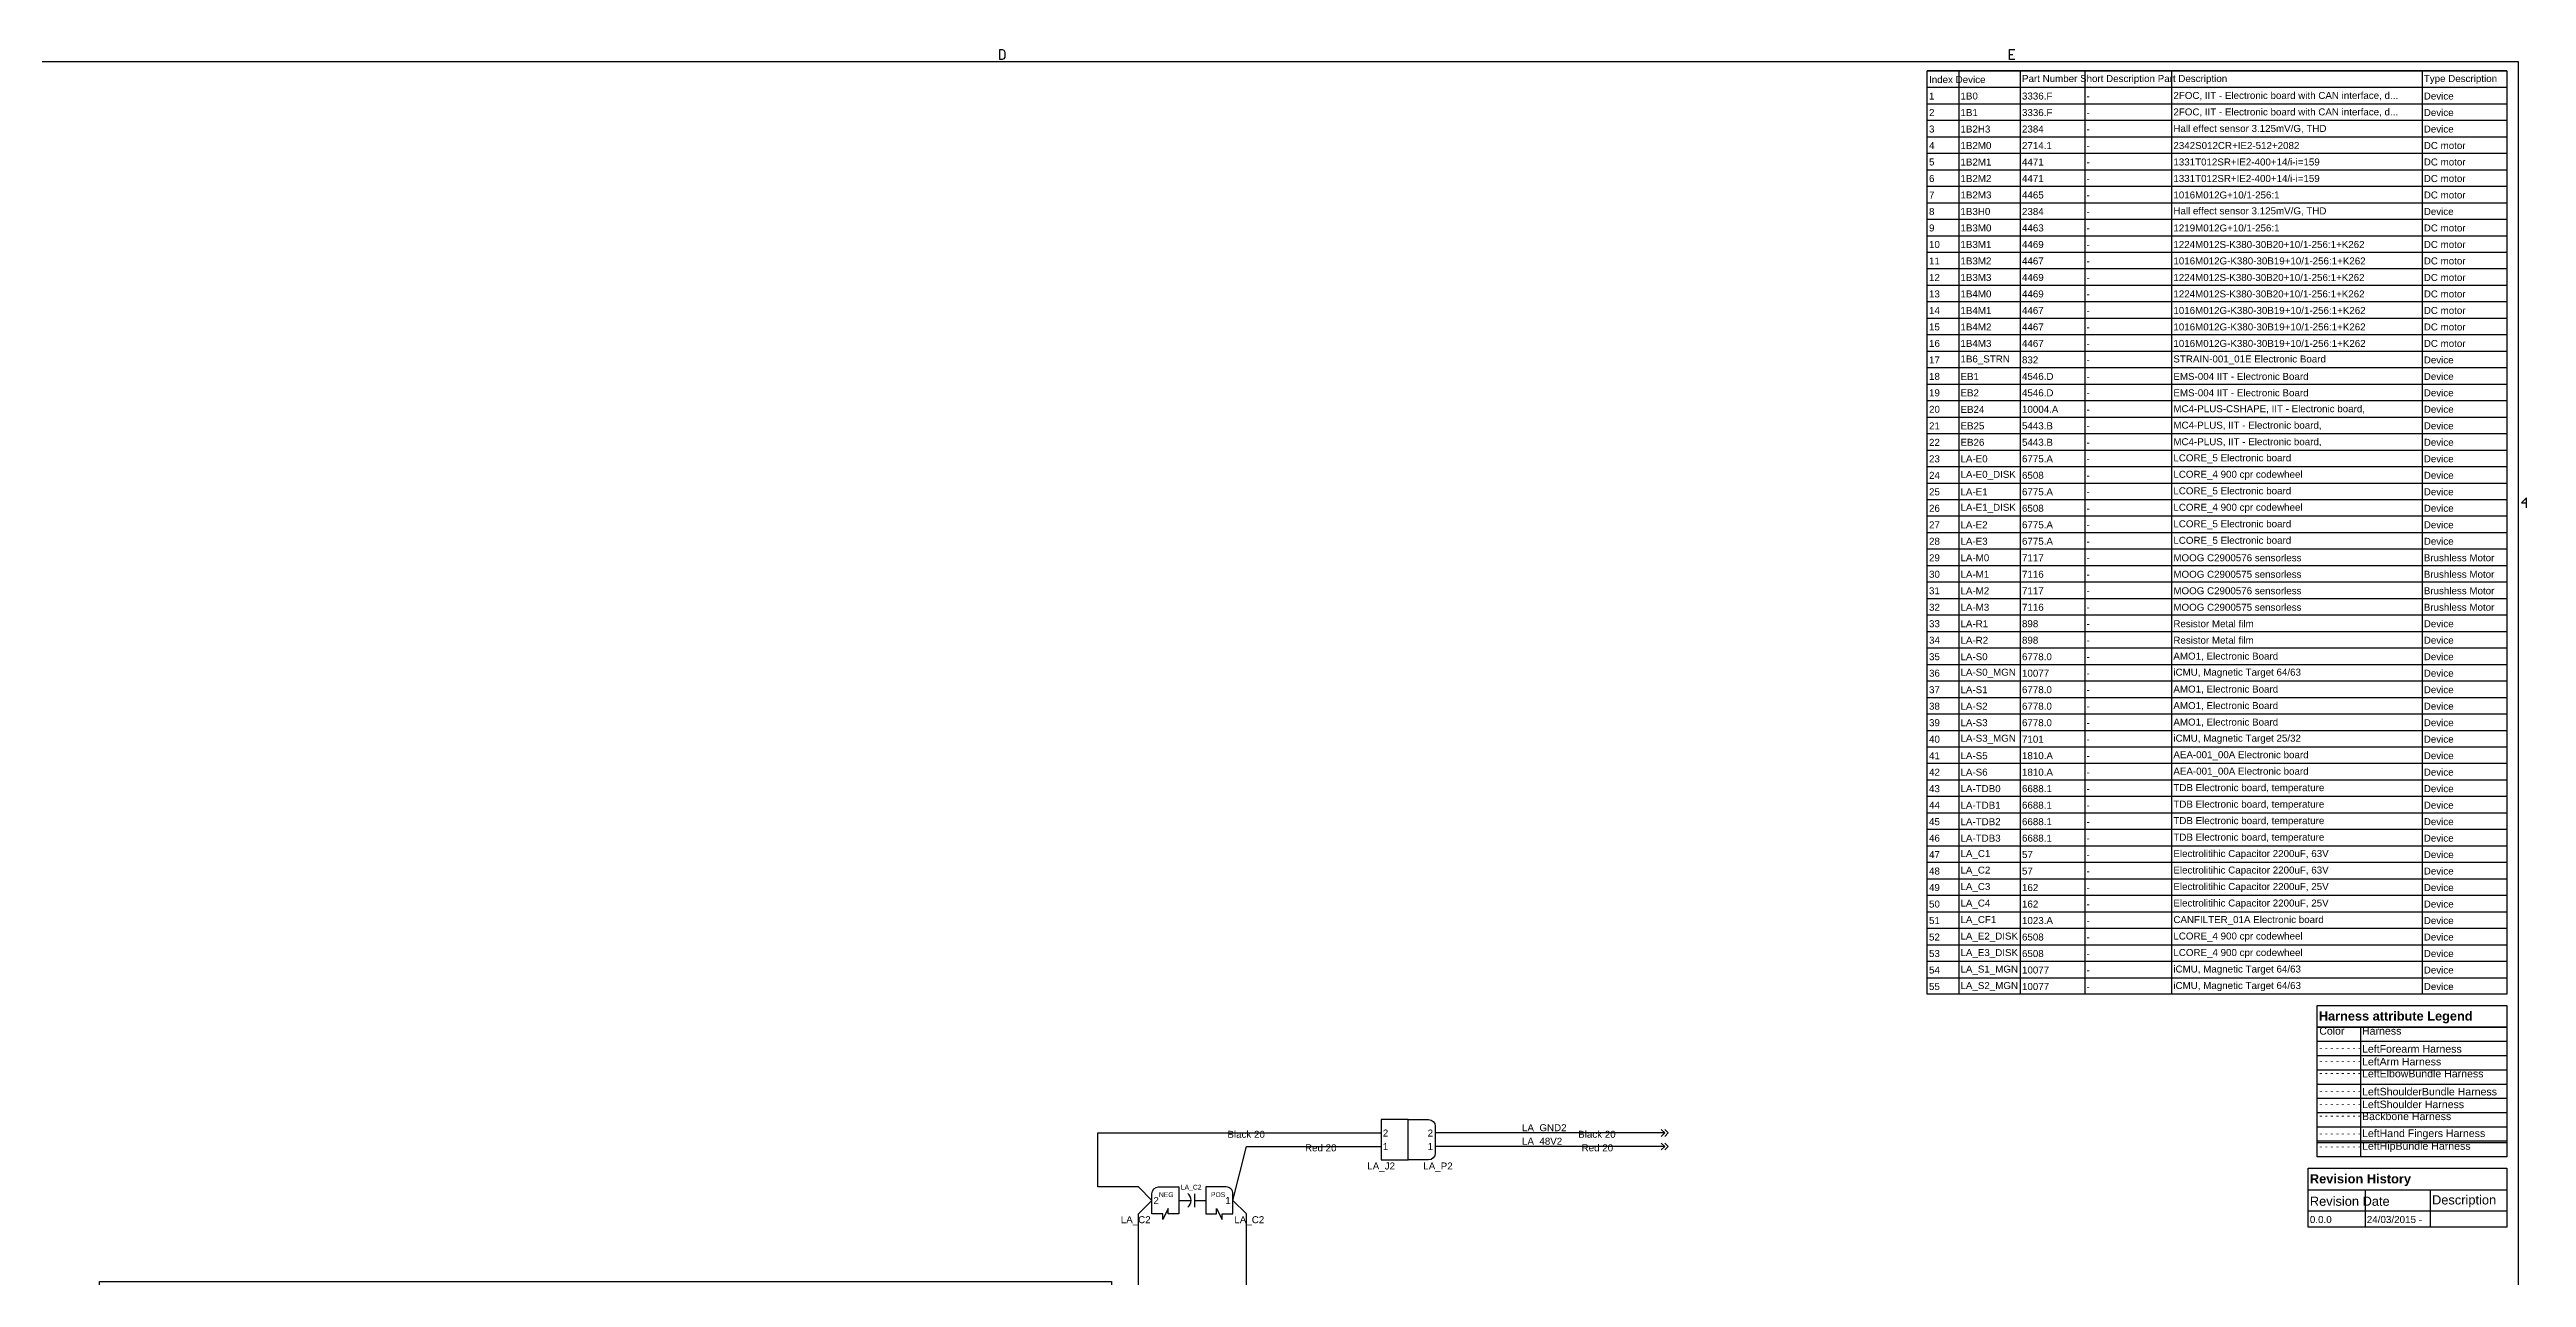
# Model space of a CAD drawing. Header units: millimetres. Extents: x 0.1 to 11.6, y 0 to 8.2.
# Drawn here: x 5.98 to 11.61, y 5.44 to 8.23 of the extents above; entities that cross this region are included whole.
import ezdxf

# ---------------------------------------------------------------- set-up
doc = ezdxf.new("R2010")
doc.units = ezdxf.units.MM
doc.layers.add('PDF_Geometry', color=7, linetype='Continuous')
doc.layers.add('PDF_Text', color=7, linetype='Continuous')
doc.styles.add('PDF Helvetica Bold', font='arialbd.ttf')
doc.styles.add('PDF LucidaSans', font='arial.ttf')

msp = doc.modelspace()

# ---------------------------------------------------------------- linework, layer by layer
at = {"layer": 'PDF_Geometry', "color": 8, "lineweight": -3, "true_color": 0x808080}
for points in [[(8.1389, 8.2065), (8.1389, 8.2294), (8.1446, 8.2294), (8.1485, 8.2278), (8.1503, 8.2237), (8.1503, 8.2122), (8.1485, 8.2083), (8.1446, 8.2065)], [(0.1046, 0.0789), (0.1046, 8.2026), (11.5899, 8.2026), (11.5899, 0.0789)]]:
    msp.add_lwpolyline(points, close=True, dxfattribs=at)
for points in [[(10.4458, 8.2065), (10.4343, 8.2065), (10.4343, 8.2294), (10.4458, 8.2294)], [(10.4343, 8.2181), (10.4419, 8.2181)], [(11.609, 7.1872), (11.609, 7.2101), (11.5975, 7.1986), (11.609, 7.1986)]]:
    msp.add_lwpolyline(points, dxfattribs=at)
at = {"layer": 'PDF_Geometry', "lineweight": -3}
for points in [[(11.5642, 8.1812), (11.5642, 6.0818), (10.2471, 6.0818), (10.2471, 8.1812), (11.5642, 8.1812), (10.2471, 8.1812)], [(10.3186, 8.1812), (10.3186, 6.0818)], [(10.4583, 8.1812), (10.4583, 6.0818)], [(10.6049, 8.1812), (10.6049, 6.0818)], [(10.8025, 8.1812), (10.8025, 6.0818)], [(11.3717, 8.1812), (11.3717, 6.0818)], [(10.2471, 8.1437), (11.5642, 8.1437)], [(10.2471, 8.1063), (11.5642, 8.1063)], [(10.2471, 8.0688), (11.5642, 8.0688)], [(10.2471, 8.0312), (11.5642, 8.0312)], [(10.2471, 7.9937), (11.5642, 7.9937)], [(10.2471, 7.9562), (11.5642, 7.9562)], [(10.2471, 7.9188), (11.5642, 7.9188)], [(10.2471, 7.8813), (11.5642, 7.8813)], [(10.2471, 7.8438), (11.5642, 7.8438)], [(10.2471, 7.8062), (11.5642, 7.8062)], [(10.2471, 7.7687), (11.5642, 7.7687)], [(10.2471, 7.7313), (11.5642, 7.7313)], [(10.2471, 7.6939), (11.5642, 7.6939)], [(10.2471, 7.6564), (11.5642, 7.6564)], [(10.2471, 7.6189), (11.5642, 7.6189)], [(10.2471, 7.5814), (11.5642, 7.5814)], [(10.2471, 7.5439), (11.5642, 7.5439)], [(10.2471, 7.5064), (11.5642, 7.5064)], [(10.2471, 7.4689), (11.5642, 7.4689)], [(10.2471, 7.4314), (11.5642, 7.4314)], [(10.2471, 7.3939), (11.5642, 7.3939)], [(10.2471, 7.3564), (11.5642, 7.3564)], [(10.2471, 7.3189), (11.5642, 7.3189)], [(10.2471, 7.2814), (11.5642, 7.2814)], [(10.2471, 7.2439), (11.5642, 7.2439)], [(10.2471, 7.2064), (11.5642, 7.2064)], [(10.2471, 7.169), (11.5642, 7.169)], [(10.2471, 7.1315), (11.5642, 7.1315)], [(10.2471, 7.094), (11.5642, 7.094)], [(10.2471, 7.0565), (11.5642, 7.0565)], [(10.2471, 7.019), (11.5642, 7.019)], [(10.2471, 6.9815), (11.5642, 6.9815)], [(10.2471, 6.944), (11.5642, 6.944)], [(10.2471, 6.9065), (11.5642, 6.9065)], [(10.2471, 6.869), (11.5642, 6.869)], [(10.2471, 6.8315), (11.5642, 6.8315)], [(10.2471, 6.794), (11.5642, 6.794)], [(10.2471, 6.7565), (11.5642, 6.7565)], [(10.2471, 6.719), (11.5642, 6.719)], [(10.2471, 6.6815), (11.5642, 6.6815)], [(10.2471, 6.6442), (11.5642, 6.6442)], [(10.2471, 6.6067), (11.5642, 6.6067)], [(10.2471, 6.5692), (11.5642, 6.5692)], [(10.2471, 6.5317), (11.5642, 6.5317)], [(10.2471, 6.4942), (11.5642, 6.4942)], [(10.2471, 6.4567), (11.5642, 6.4567)], [(10.2471, 6.4192), (11.5642, 6.4192)], [(10.2471, 6.3817), (11.5642, 6.3817)], [(10.2471, 6.3442), (11.5642, 6.3442)], [(10.2471, 6.3067), (11.5642, 6.3067)], [(10.2471, 6.2692), (11.5642, 6.2692)], [(10.2471, 6.2317), (11.5642, 6.2317)], [(10.2471, 6.1942), (11.5642, 6.1942)], [(10.2471, 6.1567), (11.5642, 6.1567)], [(10.2471, 6.1193), (11.5642, 6.1193)], [(11.1126, 5.6372), (11.5642, 5.6372)], [(11.2422, 5.6372), (11.2422, 5.5519)], [(11.3904, 5.6372), (11.3904, 5.5519)], [(8.5461, 5.6129), (8.5737, 5.6129)], [(8.5814, 5.6283), (8.5814, 5.5976)], [(8.5814, 5.6129), (8.6075, 5.6129)], [(11.1126, 5.5894), (11.5642, 5.5894)]]:
    msp.add_lwpolyline(points, dxfattribs=at)
at = {"layer": 'PDF_Geometry', "color": 253, "lineweight": -3, "true_color": 0x999999}
for points in [[(11.5642, 5.7124), (11.1331, 5.7124), (11.1331, 6.0562), (11.5642, 6.0562)], [(11.5642, 6.0072), (11.1331, 6.0072)]]:
    msp.add_lwpolyline(points, close=True, dxfattribs=at)
for points in [[(11.1331, 6.0072), (11.5642, 6.0072)], [(11.1331, 5.9749), (11.5642, 5.9749)], [(11.2319, 6.0072), (11.2319, 5.7124)], [(11.1331, 5.9425), (11.5642, 5.9425)], [(11.1331, 5.9101), (11.5642, 5.9101)], [(11.1331, 5.8776), (11.5642, 5.8776)], [(11.1331, 5.8453), (11.5642, 5.8453)], [(11.1331, 5.8129), (11.5642, 5.8129)], [(11.1331, 5.7806), (11.5642, 5.7806)], [(11.1331, 5.7482), (11.5642, 5.7482)], [(11.1331, 5.7447), (11.5642, 5.7447)]]:
    msp.add_lwpolyline(points, dxfattribs=at)
at = {"layer": 'PDF_Geometry', "color": 98, "lineweight": -3, "true_color": 0x006400}
for points in [[(7.81, 2.2086), (6.0925, 2.2086), (6.0925, 5.4289), (8.3928, 5.4289), (8.3928, 5.0915), (8.5154, 4.9996), (8.5154, 5.0303), (8.5154, 5.3369), (8.4542, 5.3369), (8.4542, 5.5822), (8.4847, 5.6129), (8.4542, 5.6436), (8.3621, 5.6436), (8.3621, 5.7663), (9.0061, 5.7663)], [(7.81, 2.27), (6.1232, 2.27), (6.1232, 5.3982), (8.4235, 5.3982), (8.4235, 5.0915), (8.5461, 4.9996), (8.5461, 5.0303), (8.5461, 5.3369), (8.6994, 5.3369), (8.6994, 5.5822), (8.6688, 5.6129), (8.6994, 5.7356), (9.0061, 5.7356)]]:
    msp.add_lwpolyline(points, dxfattribs=at)
msp.add_lwpolyline([(9.0061, 5.7203), (9.0061, 5.705), (9.0675, 5.705), (9.0675, 5.7969), (9.0061, 5.7969)], close=True, dxfattribs=at)
at = {"layer": 'PDF_Geometry', "color": 150, "lineweight": -3, "true_color": 0x0064ff}
msp.add_lwpolyline([(9.1135, 5.705), (9.0675, 5.705), (9.0675, 5.7969), (9.1135, 5.7969, -0.414031), (9.1289, 5.7817), (9.1289, 5.7203, -0.414026)], format="xyb", close=True, dxfattribs=at)
for points in [[(9.6425, 5.7739), (9.6503, 5.7663), (9.3129, 5.7663), (9.1289, 5.7663)], [(9.6425, 5.7433), (9.6503, 5.7356), (9.3129, 5.7356), (9.1289, 5.7356)], [(9.6503, 5.7663), (9.6425, 5.7586)], [(9.6503, 5.7586), (9.6579, 5.7663), (9.6503, 5.7739)], [(9.6503, 5.7279), (9.6579, 5.7356), (9.6503, 5.7433)], [(9.6503, 5.7356), (9.6425, 5.7279)]]:
    msp.add_lwpolyline(points, dxfattribs=at)
at = {"layer": 'PDF_Geometry', "color": 98, "lineweight": -3, "true_color": 0x006400}
for points in [[(8.5001, 5.6436), (8.5461, 5.6436), (8.5461, 5.5822), (8.5215, 5.5822), (8.5215, 5.5946), (8.5093, 5.57), (8.5093, 5.5822), (8.4847, 5.5822), (8.4847, 5.6283, -0.414022)], [(8.6535, 5.6436), (8.6075, 5.6436), (8.6075, 5.5822), (8.6319, 5.5822), (8.6319, 5.5946), (8.6443, 5.57), (8.6443, 5.5822), (8.6688, 5.5822), (8.6688, 5.6283, 0.415901)]]:
    msp.add_lwpolyline(points, format="xyb", close=True, dxfattribs=at)
at = {"layer": 'PDF_Geometry', "lineweight": -3}
msp.add_lwpolyline([(11.5642, 5.5519), (11.1126, 5.5519), (11.1126, 5.6861), (11.5642, 5.6861)], close=True, dxfattribs=at)
msp.add_arc((8.5543, 5.6131), 0.0194, 307.3348, 52.6652, dxfattribs=at)

# ---------------------------------------------------------------- texts
at = {"layer": 'PDF_Text', "color": 253, "true_color": 0x999999, "attachment_point": 4, "style": 'PDF LucidaSans'}
for s, insert, char_height in [('Index Device', (10.2511, 8.1611), 0.015894), ('Part Number Short Description Part Description', (10.4624, 8.1611), 0.015894), ('Type Description', (11.3757, 8.1611), 0.015894), ('1', (10.2511, 8.1236), 0.0159), ('1B0', (10.3226, 8.1236), 0.01589), ('3336.F', (10.4624, 8.1236), 0.01589), ('-', (10.6089, 8.1236), 0.0159), ('2FOC, IIT - Electronic board with CAN interface, d...', (10.8065, 8.1236), 0.015894), ('Device', (11.3757, 8.1236), 0.01589), ('3', (10.2511, 8.0486), 0.0159), ('2', (10.2511, 8.0861), 0.0159), ('1B1', (10.3226, 8.0861), 0.01589), ('1B2H3', (10.3226, 8.0486), 0.01589), ('3336.F', (10.4624, 8.0861), 0.01589), ('2384', (10.4624, 8.0486), 0.01589), ('-', (10.6089, 8.0861), 0.0159), ('2FOC, IIT - Electronic board with CAN interface, d...', (10.8065, 8.0861), 0.015894), ('Hall effect sensor 3.125mV/G, THD', (10.8065, 8.0486), 0.015894), ('Device', (11.3757, 8.0861), 0.01589), ('Device', (11.3757, 8.0486), 0.01589), ('4', (10.2511, 8.0111), 0.0159), ('1B2M0', (10.3226, 8.0111), 0.01589), ('2714.1', (10.4624, 8.0111), 0.01589), ('-', (10.6089, 8.0486), 0.0159), ('-', (10.6089, 8.0111), 0.0159), ('2342S012CR+IE2-512+2082', (10.8065, 8.0111), 0.015894), ('DC motor', (11.3757, 8.0111), 0.01589), ('5', (10.2511, 7.9737), 0.0159), ('6', (10.2511, 7.9362), 0.0159), ('1B2M1', (10.3226, 7.9737), 0.01589), ('1B2M2', (10.3226, 7.9362), 0.01589), ('4471', (10.4624, 7.9737), 0.01589), ('4471', (10.4624, 7.9362), 0.01589), ('-', (10.6089, 7.9737), 0.0159), ('1331T012SR+IE2-400+14/i-i=159', (10.8065, 7.9737), 0.015894), ('1331T012SR+IE2-400+14/i-i=159', (10.8065, 7.9362), 0.015894), ('DC motor', (11.3757, 7.9737), 0.01589), ('DC motor', (11.3757, 7.9362), 0.01589), ('7', (10.2511, 7.8987), 0.0159), ('1B2M3', (10.3226, 7.8987), 0.01589), ('4465', (10.4624, 7.8987), 0.01589), ('-', (10.6089, 7.9362), 0.0159), ('-', (10.6089, 7.8987), 0.0159), ('1016M012G+10/1-256:1', (10.8065, 7.8987), 0.015894), ('DC motor', (11.3757, 7.8987), 0.01589), ('8', (10.2511, 7.8612), 0.0159), ('9', (10.2511, 7.8237), 0.0159), ('1B3H0', (10.3226, 7.8612), 0.01589), ('1B3M0', (10.3226, 7.8237), 0.01589), ('4463', (10.4624, 7.8237), 0.01589), ('2384', (10.4624, 7.8612), 0.01589), ('-', (10.6089, 7.8612), 0.0159), ('1219M012G+10/1-256:1', (10.8065, 7.8237), 0.015894), ('Hall effect sensor 3.125mV/G, THD', (10.8065, 7.8612), 0.015894), ('Device', (11.3757, 7.8612), 0.01589), ('DC motor', (11.3757, 7.8237), 0.01589), ('10', (10.2511, 7.7862), 0.01589), ('1B3M1', (10.3226, 7.7862), 0.01589), ('4469', (10.4624, 7.7862), 0.01589), ('-', (10.6089, 7.8237), 0.0159), ('-', (10.6089, 7.7862), 0.0159), ('1224M012S-K380-30B20+10/1-256:1+K262', (10.8065, 7.7862), 0.015894), ('DC motor', (11.3757, 7.7862), 0.01589), ('11', (10.2511, 7.7487), 0.01589), ('12', (10.2511, 7.7112), 0.01589), ('1B3M2', (10.3226, 7.7487), 0.01589), ('1B3M3', (10.3226, 7.7112), 0.01589), ('4467', (10.4624, 7.7487), 0.01589), ('4469', (10.4624, 7.7112), 0.01589), ('-', (10.6089, 7.7487), 0.0159), ('1016M012G-K380-30B19+10/1-256:1+K262', (10.8065, 7.7487), 0.015894), ('1224M012S-K380-30B20+10/1-256:1+K262', (10.8065, 7.7112), 0.015894), ('DC motor', (11.3757, 7.7487), 0.01589), ('DC motor', (11.3757, 7.7112), 0.01589), ('13', (10.2511, 7.6737), 0.01589), ('1B4M0', (10.3226, 7.6737), 0.01589), ('4469', (10.4624, 7.6737), 0.01589), ('-', (10.6089, 7.7112), 0.0159), ('-', (10.6089, 7.6737), 0.0159), ('1224M012S-K380-30B20+10/1-256:1+K262', (10.8065, 7.6737), 0.015894), ('DC motor', (11.3757, 7.6737), 0.01589), ('14', (10.2511, 7.6362), 0.01589), ('15', (10.2511, 7.5987), 0.01589), ('1B4M1', (10.3226, 7.6362), 0.01589), ('1B4M2', (10.3226, 7.5987), 0.01589), ('4467', (10.4624, 7.6362), 0.01589), ('4467', (10.4624, 7.5987), 0.01589), ('-', (10.6089, 7.6362), 0.0159), ('1016M012G-K380-30B19+10/1-256:1+K262', (10.8065, 7.6362), 0.015894), ('1016M012G-K380-30B19+10/1-256:1+K262', (10.8065, 7.5987), 0.015894), ('DC motor', (11.3757, 7.6362), 0.01589), ('DC motor', (11.3757, 7.5987), 0.01589), ('16', (10.2511, 7.5612), 0.01589), ('1B4M3', (10.3226, 7.5612), 0.01589), ('4467', (10.4624, 7.5612), 0.01589), ('-', (10.6089, 7.5987), 0.0159), ('-', (10.6089, 7.5612), 0.0159), ('1016M012G-K380-30B19+10/1-256:1+K262', (10.8065, 7.5612), 0.015894), ('DC motor', (11.3757, 7.5612), 0.01589), ('17', (10.2511, 7.5237), 0.01589), ('18', (10.2511, 7.4862), 0.01589), ('1B6_STRN', (10.3226, 7.5237), 0.01589), ('EB1', (10.3226, 7.4862), 0.01589), ('4546.D', (10.4624, 7.4862), 0.01589), ('832', (10.4624, 7.5237), 0.01589), ('-', (10.6089, 7.5237), 0.0159), ('STRAIN-001_01E Electronic Board', (10.8065, 7.5237), 0.015894), ('EMS-004 IIT - Electronic Board', (10.8065, 7.4862), 0.015894), ('Device', (11.3757, 7.5237), 0.01589), ('Device', (11.3757, 7.4862), 0.01589), ('19', (10.2511, 7.4489), 0.01589), ('EB2', (10.3226, 7.4489), 0.01589), ('4546.D', (10.4624, 7.4489), 0.01589), ('-', (10.6089, 7.4862), 0.0159), ('-', (10.6089, 7.4489), 0.0159), ('EMS-004 IIT - Electronic Board', (10.8065, 7.4489), 0.015894), ('Device', (11.3757, 7.4489), 0.01589), ('20', (10.2511, 7.4114), 0.01589), ('21', (10.2511, 7.3739), 0.01589), ('EB24', (10.3226, 7.4114), 0.01589), ('EB25', (10.3226, 7.3739), 0.01589), ('5443.B', (10.4624, 7.3739), 0.01589), ('10004.A', (10.4624, 7.4114), 0.01589), ('-', (10.6089, 7.4114), 0.0159), ('MC4-PLUS-CSHAPE, IIT - Electronic board,', (10.8065, 7.4114), 0.015894), ('MC4-PLUS, IIT - Electronic board,', (10.8065, 7.3739), 0.015894), ('Device', (11.3757, 7.4114), 0.01589), ('Device', (11.3757, 7.3739), 0.01589), ('22', (10.2511, 7.3364), 0.01589), ('EB26', (10.3226, 7.3364), 0.01589), ('5443.B', (10.4624, 7.3364), 0.01589), ('-', (10.6089, 7.3739), 0.0159), ('-', (10.6089, 7.3364), 0.0159), ('MC4-PLUS, IIT - Electronic board,', (10.8065, 7.3364), 0.015894), ('Device', (11.3757, 7.3364), 0.01589), ('23', (10.2511, 7.2989), 0.01589), ('24', (10.2511, 7.2614), 0.01589), ('LA-E0', (10.3226, 7.2989), 0.01589), ('LA-E0_DISK', (10.3226, 7.2614), 0.01589), ('6775.A', (10.4624, 7.2989), 0.01589), ('6508', (10.4624, 7.2614), 0.01589), ('-', (10.6089, 7.2989), 0.0159), ('LCORE_5 Electronic board', (10.8065, 7.2989), 0.015894), ('LCORE_4 900 cpr codewheel', (10.8065, 7.2614), 0.015894), ('Device', (11.3757, 7.2989), 0.01589), ('Device', (11.3757, 7.2614), 0.01589), ('25', (10.2511, 7.2239), 0.01589), ('LA-E1', (10.3226, 7.2239), 0.01589), ('6775.A', (10.4624, 7.2239), 0.01589), ('-', (10.6089, 7.2614), 0.0159), ('-', (10.6089, 7.2239), 0.0159), ('LCORE_5 Electronic board', (10.8065, 7.2239), 0.015894), ('Device', (11.3757, 7.2239), 0.01589), ('26', (10.2511, 7.1864), 0.01589), ('27', (10.2511, 7.1489), 0.01589), ('LA-E1_DISK', (10.3226, 7.1864), 0.01589), ('LA-E2', (10.3226, 7.1489), 0.01589), ('6508', (10.4624, 7.1864), 0.01589), ('6775.A', (10.4624, 7.1489), 0.01589), ('-', (10.6089, 7.1864), 0.0159), ('LCORE_4 900 cpr codewheel', (10.8065, 7.1864), 0.015894), ('LCORE_5 Electronic board', (10.8065, 7.1489), 0.015894), ('Device', (11.3757, 7.1864), 0.01589), ('Device', (11.3757, 7.1489), 0.01589), ('28', (10.2511, 7.1114), 0.01589), ('LA-E3', (10.3226, 7.1114), 0.01589), ('6775.A', (10.4624, 7.1114), 0.01589), ('-', (10.6089, 7.1489), 0.0159), ('-', (10.6089, 7.1114), 0.0159), ('LCORE_5 Electronic board', (10.8065, 7.1114), 0.015894), ('Device', (11.3757, 7.1114), 0.01589), ('30', (10.2511, 7.0364), 0.01589), ('29', (10.2511, 7.0739), 0.01589), ('LA-M0', (10.3226, 7.0739), 0.01589), ('LA-M1', (10.3226, 7.0364), 0.01589), ('7117', (10.4624, 7.0739), 0.01589), ('7116', (10.4624, 7.0364), 0.01589), ('-', (10.6089, 7.0739), 0.0159), ('MOOG C2900576 sensorless', (10.8065, 7.0739), 0.015894), ('MOOG C2900575 sensorless', (10.8065, 7.0364), 0.015894), ('Brushless Motor', (11.3757, 7.0739), 0.015894), ('Brushless Motor', (11.3757, 7.0364), 0.015894), ('31', (10.2511, 6.9989), 0.01589), ('LA-M2', (10.3226, 6.9989), 0.01589), ('7117', (10.4624, 6.9989), 0.01589), ('-', (10.6089, 7.0364), 0.0159), ('-', (10.6089, 6.9989), 0.0159), ('MOOG C2900576 sensorless', (10.8065, 6.9989), 0.015894), ('Brushless Motor', (11.3757, 6.9989), 0.015894), ('32', (10.2511, 6.9614), 0.01589), ('33', (10.2511, 6.924), 0.01589), ('LA-M3', (10.3226, 6.9614), 0.01589), ('LA-R1', (10.3226, 6.924), 0.01589), ('898', (10.4624, 6.924), 0.01589), ('7116', (10.4624, 6.9614), 0.01589), ('-', (10.6089, 6.9614), 0.0159), ('MOOG C2900575 sensorless', (10.8065, 6.9614), 0.015894), ('Resistor Metal film', (10.8065, 6.924), 0.015894), ('Brushless Motor', (11.3757, 6.9614), 0.015894), ('Device', (11.3757, 6.924), 0.01589), ('34', (10.2511, 6.8865), 0.01589), ('LA-R2', (10.3226, 6.8865), 0.01589), ('898', (10.4624, 6.8865), 0.01589), ('-', (10.6089, 6.924), 0.0159), ('-', (10.6089, 6.8865), 0.0159), ('Resistor Metal film', (10.8065, 6.8865), 0.015894), ('Device', (11.3757, 6.8865), 0.01589), ('35', (10.2511, 6.849), 0.01589), ('36', (10.2511, 6.8115), 0.01589), ('LA-S0', (10.3226, 6.849), 0.01589), ('LA-S0_MGN', (10.3226, 6.8115), 0.01589), ('6778.0', (10.4624, 6.849), 0.01589), ('10077', (10.4624, 6.8115), 0.01589), ('-', (10.6089, 6.849), 0.0159), ('AMO1, Electronic Board', (10.8065, 6.849), 0.015894), ('iCMU, Magnetic Target 64/63', (10.8065, 6.8115), 0.015894), ('Device', (11.3757, 6.849), 0.01589), ('Device', (11.3757, 6.8115), 0.01589), ('37', (10.2511, 6.774), 0.01589), ('LA-S1', (10.3226, 6.774), 0.01589), ('6778.0', (10.4624, 6.774), 0.01589), ('-', (10.6089, 6.8115), 0.0159), ('-', (10.6089, 6.774), 0.0159), ('AMO1, Electronic Board', (10.8065, 6.774), 0.015894), ('Device', (11.3757, 6.774), 0.01589), ('38', (10.2511, 6.7365), 0.01589), ('39', (10.2511, 6.699), 0.01589), ('LA-S2', (10.3226, 6.7365), 0.01589), ('LA-S3', (10.3226, 6.699), 0.01589), ('6778.0', (10.4624, 6.7365), 0.01589), ('6778.0', (10.4624, 6.699), 0.01589), ('-', (10.6089, 6.7365), 0.0159), ('AMO1, Electronic Board', (10.8065, 6.7365), 0.015894), ('AMO1, Electronic Board', (10.8065, 6.699), 0.015894), ('Device', (11.3757, 6.7365), 0.01589), ('Device', (11.3757, 6.699), 0.01589), ('40', (10.2511, 6.6615), 0.01589), ('LA-S3_MGN', (10.3226, 6.6615), 0.01589), ('7101', (10.4624, 6.6615), 0.01589), ('-', (10.6089, 6.699), 0.0159), ('-', (10.6089, 6.6615), 0.0159), ('iCMU, Magnetic Target 25/32', (10.8065, 6.6615), 0.015894), ('Device', (11.3757, 6.6615), 0.01589), ('41', (10.2511, 6.624), 0.01589), ('42', (10.2511, 6.5865), 0.01589), ('LA-S5', (10.3226, 6.624), 0.01589), ('LA-S6', (10.3226, 6.5865), 0.01589), ('1810.A', (10.4624, 6.624), 0.01589), ('1810.A', (10.4624, 6.5865), 0.01589), ('-', (10.6089, 6.624), 0.0159), ('AEA-001_00A Electronic board', (10.8065, 6.624), 0.015894), ('AEA-001_00A Electronic board', (10.8065, 6.5865), 0.015894), ('Device', (11.3757, 6.624), 0.01589), ('Device', (11.3757, 6.5865), 0.01589), ('43', (10.2511, 6.549), 0.01589), ('LA-TDB0', (10.3226, 6.549), 0.01589), ('6688.1', (10.4624, 6.549), 0.01589), ('-', (10.6089, 6.5865), 0.0159), ('-', (10.6089, 6.549), 0.0159), ('TDB Electronic board, temperature', (10.8065, 6.549), 0.015894), ('Device', (11.3757, 6.549), 0.01589), ('44', (10.2511, 6.5115), 0.01589), ('45', (10.2511, 6.474), 0.01589), ('LA-TDB1', (10.3226, 6.5115), 0.01589), ('LA-TDB2', (10.3226, 6.474), 0.01589), ('6688.1', (10.4624, 6.5115), 0.01589), ('6688.1', (10.4624, 6.474), 0.01589), ('-', (10.6089, 6.5115), 0.0159), ('TDB Electronic board, temperature', (10.8065, 6.5115), 0.015894), ('TDB Electronic board, temperature', (10.8065, 6.474), 0.015894), ('Device', (11.3757, 6.5115), 0.01589), ('Device', (11.3757, 6.474), 0.01589), ('46', (10.2511, 6.4365), 0.01589), ('LA-TDB3', (10.3226, 6.4365), 0.01589), ('6688.1', (10.4624, 6.4365), 0.01589), ('-', (10.6089, 6.474), 0.0159), ('-', (10.6089, 6.4365), 0.0159), ('TDB Electronic board, temperature', (10.8065, 6.4365), 0.015894), ('Device', (11.3757, 6.4365), 0.01589), ('47', (10.2511, 6.3992), 0.01589), ('48', (10.2511, 6.3617), 0.01589), ('LA_C1', (10.3226, 6.3992), 0.01589), ('LA_C2', (10.3226, 6.3617), 0.01589), ('57', (10.4624, 6.3992), 0.01589), ('57', (10.4624, 6.3617), 0.01589), ('-', (10.6089, 6.3992), 0.0159), ('Electrolitihic Capacitor 2200uF, 63V', (10.8065, 6.3992), 0.015894), ('Electrolitihic Capacitor 2200uF, 63V', (10.8065, 6.3617), 0.015894), ('Device', (11.3757, 6.3992), 0.01589), ('Device', (11.3757, 6.3617), 0.01589), ('49', (10.2511, 6.3242), 0.01589), ('LA_C3', (10.3226, 6.3242), 0.01589), ('162', (10.4624, 6.3242), 0.01589), ('-', (10.6089, 6.3617), 0.0159), ('-', (10.6089, 6.3242), 0.0159), ('Electrolitihic Capacitor 2200uF, 25V', (10.8065, 6.3242), 0.015894), ('Device', (11.3757, 6.3242), 0.01589), ('50', (10.2511, 6.2867), 0.01589), ('51', (10.2511, 6.2492), 0.01589), ('LA_C4', (10.3226, 6.2867), 0.01589), ('LA_CF1', (10.3226, 6.2492), 0.01589), ('162', (10.4624, 6.2867), 0.01589), ('1023.A', (10.4624, 6.2492), 0.01589), ('-', (10.6089, 6.2867), 0.0159), ('CANFILTER_01A Electronic board', (10.8065, 6.2492), 0.015894), ('Electrolitihic Capacitor 2200uF, 25V', (10.8065, 6.2867), 0.015894), ('Device', (11.3757, 6.2867), 0.01589), ('Device', (11.3757, 6.2492), 0.01589), ('52', (10.2511, 6.2117), 0.01589), ('LA_E2_DISK', (10.3226, 6.2117), 0.01589), ('6508', (10.4624, 6.2117), 0.01589), ('-', (10.6089, 6.2492), 0.0159), ('-', (10.6089, 6.2117), 0.0159), ('LCORE_4 900 cpr codewheel', (10.8065, 6.2117), 0.015894), ('Device', (11.3757, 6.2117), 0.01589), ('53', (10.2511, 6.1742), 0.01589), ('54', (10.2511, 6.1367), 0.01589), ('LA_E3_DISK', (10.3226, 6.1742), 0.01589), ('LA_S1_MGN', (10.3226, 6.1367), 0.01589), ('6508', (10.4624, 6.1742), 0.01589), ('10077', (10.4624, 6.1367), 0.01589), ('-', (10.6089, 6.1742), 0.0159), ('iCMU, Magnetic Target 64/63', (10.8065, 6.1367), 0.015894), ('LCORE_4 900 cpr codewheel', (10.8065, 6.1742), 0.015894), ('Device', (11.3757, 6.1742), 0.01589), ('Device', (11.3757, 6.1367), 0.01589), ('55', (10.2511, 6.0992), 0.01589), ('LA_S2_MGN', (10.3226, 6.0992), 0.01589), ('10077', (10.4624, 6.0992), 0.01589), ('-', (10.6089, 6.1367), 0.0159), ('-', (10.6089, 6.0992), 0.0159), ('iCMU, Magnetic Target 64/63', (10.8065, 6.0992), 0.015894), ('Device', (11.3757, 6.0992), 0.01589), ('0.0.0', (11.1167, 5.5695), 0.016), ('24/03/2015 -', (11.2461, 5.5695), 0.015998)]:
    msp.add_mtext(s, dxfattribs=dict(at, insert=insert, char_height=char_height))
at = {"layer": 'PDF_Text', "attachment_point": 4}
for s, insert, char_height, style in [('Harness attribute Legend', (11.1371, 6.0291), 0.020742, 'PDF Helvetica Bold'), ('NEG', (8.5007, 5.6261), 0.01104, 'PDF LucidaSans'), ('LA_C2', (8.5504, 5.6415), 0.01104, 'PDF LucidaSans'), ('POS', (8.619, 5.6261), 0.01104, 'PDF LucidaSans'), ('Revision History', (11.1167, 5.6591), 0.020863, 'PDF Helvetica Bold')]:
    msp.add_mtext(s, dxfattribs=dict(at, insert=insert, char_height=char_height, style=style))
at = {"layer": 'PDF_Text', "color": 5, "attachment_point": 4, "style": 'PDF LucidaSans'}
for s, insert, char_height in [('Color', (11.1382, 5.9983), 0.01708), ('Harness', (11.2353, 5.9983), 0.01718), ('Revision Date', (11.1167, 5.6111), 0.020863), ('Description', (11.3944, 5.6111), 0.020863)]:
    msp.add_mtext(s, dxfattribs=dict(at, insert=insert, char_height=char_height))
at = {"layer": 'PDF_Text', "color": 226, "true_color": 0x88005f, "insert": (11.1382, 5.9596), "char_height": 0.014722, "attachment_point": 4, "style": 'PDF LucidaSans'}
msp.add_mtext('- - - - - - - -', dxfattribs=at)
at = {"layer": 'PDF_Text', "color": 98, "true_color": 0x006400, "attachment_point": 4, "style": 'PDF LucidaSans'}
for s, insert, char_height in [('- - - - - - - -', (11.1382, 5.9307), 0.014722), ('Black 20', (8.6564, 5.7632), 0.01589), ('2', (9.0096, 5.7662), 0.0159), ('1', (9.0096, 5.7356), 0.0159), ('Red 20', (8.8328, 5.7325), 0.01589), ('LA_J2', (8.9744, 5.689), 0.01589), ('LA_C2', (8.414, 5.5669), 0.01589), ('2', (8.4882, 5.6129), 0.0159), ('1', (8.6514, 5.6129), 0.0159), ('LA_C2', (8.6722, 5.5669), 0.01589)]:
    msp.add_mtext(s, dxfattribs=dict(at, insert=insert, char_height=char_height))
at = {"layer": 'PDF_Text', "color": 8, "true_color": 0x808080, "char_height": 0.017175, "attachment_point": 4, "style": 'PDF LucidaSans'}
for s, insert in [('LeftForearm Harness', (11.2353, 5.9574)), ('LeftArm Harness', (11.2353, 5.9284)), ('LeftElbowBundle Harness', (11.2353, 5.9012)), ('LeftShoulderBundle Harness', (11.2353, 5.8602)), ('LeftShoulder Harness', (11.2353, 5.8313)), ('Backbone Harness', (11.2353, 5.8041)), ('LeftHand Fingers Harness', (11.2353, 5.7631)), ('LeftHipBundle Harness', (11.2353, 5.7342))]:
    msp.add_mtext(s, dxfattribs=dict(at, insert=insert))
at = {"layer": 'PDF_Text', "color": 70, "true_color": 0x64ff00, "insert": (11.1382, 5.9033), "char_height": 0.014722, "attachment_point": 4, "style": 'PDF LucidaSans'}
msp.add_mtext('- - - - - - - -', dxfattribs=at)
at = {"layer": 'PDF_Text', "color": 150, "true_color": 0x0064ff, "attachment_point": 4, "style": 'PDF LucidaSans'}
for s, insert, char_height in [('- - - - - - - -', (11.1382, 5.8625), 0.014722), ('2', (9.1114, 5.7662), 0.0159), ('1', (9.1114, 5.7356), 0.0159), ('LA_GND2', (9.326, 5.776), 0.01589), ('LA_48V2', (9.326, 5.7453), 0.01589), ('Black 20', (9.4537, 5.7632), 0.01589), ('LA_P2', (9.1017, 5.689), 0.01589), ('Red 20', (9.4615, 5.7325), 0.01589)]:
    msp.add_mtext(s, dxfattribs=dict(at, insert=insert, char_height=char_height))
at = {"layer": 'PDF_Text', "color": 110, "true_color": 0x00ff64, "insert": (11.1382, 5.8334), "char_height": 0.014722, "attachment_point": 4, "style": 'PDF LucidaSans'}
msp.add_mtext('- - - - - - - -', dxfattribs=at)
at = {"layer": 'PDF_Text', "color": 190, "true_color": 0x9600ff, "insert": (11.1382, 5.8062), "char_height": 0.014722, "attachment_point": 4, "style": 'PDF LucidaSans'}
msp.add_mtext('- - - - - - - -', dxfattribs=at)
at = {"layer": 'PDF_Text', "color": 11, "true_color": 0xff6464, "insert": (11.1382, 5.7654), "char_height": 0.014722, "attachment_point": 4, "style": 'PDF LucidaSans'}
msp.add_mtext('- - - - - - - -', dxfattribs=at)
at = {"layer": 'PDF_Text', "color": 80, "true_color": 0x33ff33, "insert": (11.1382, 5.7364), "char_height": 0.014722, "attachment_point": 4, "style": 'PDF LucidaSans'}
msp.add_mtext('- - - - - - - -', dxfattribs=at)

doc.saveas('drawing.dxf')
